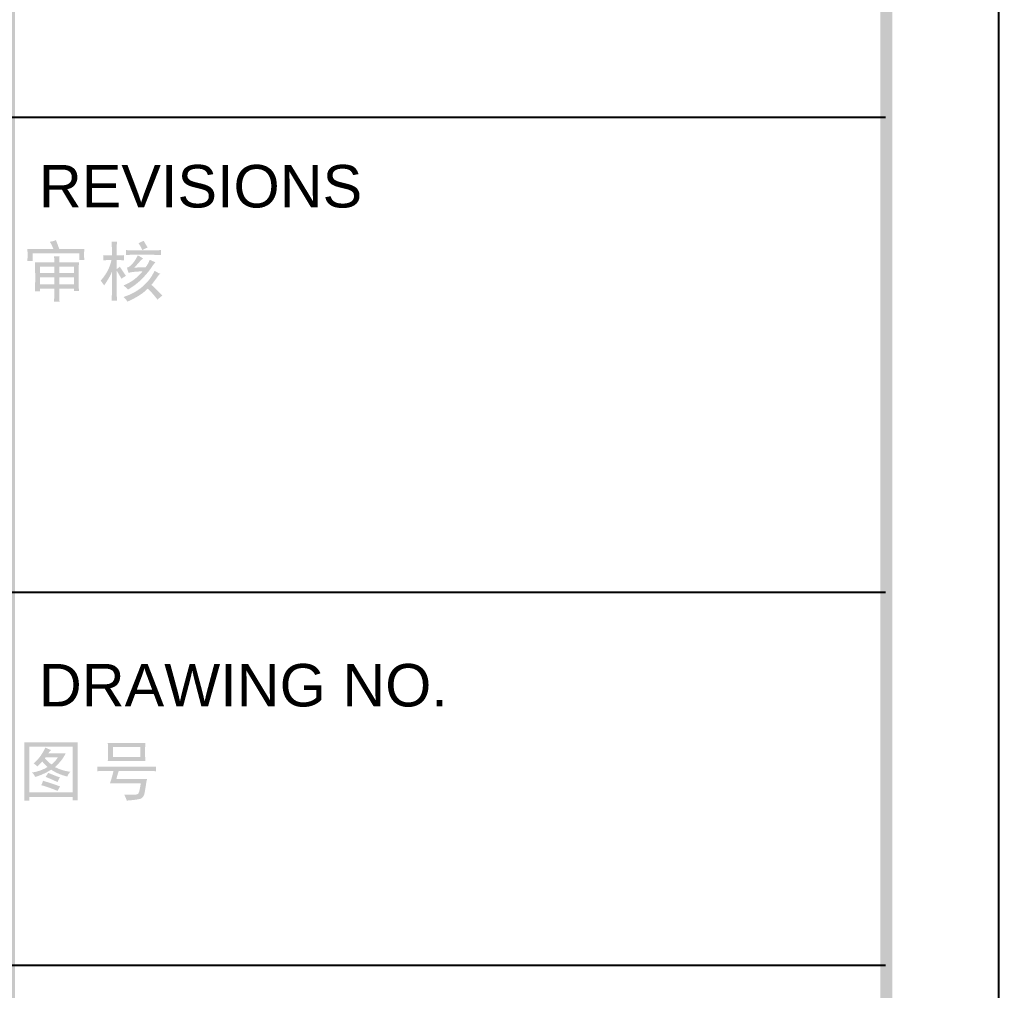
# Model space of a CAD drawing. Header units: inches. Extents: x 11 to 286, y 6 to 196.
# Drawn here: x 254.88 to 286.1, y 52.34 to 83.31 of the extents above; entities that cross this region are included whole.
import ezdxf

# ---------------------------------------------------------------- set-up
doc = ezdxf.new("R2010")
doc.units = ezdxf.units.IN
doc.header["$MEASUREMENT"] = 0
doc.layers.add('PDF_几何图形', color=7, linetype='Continuous')
doc.layers.add('PDF_文字', color=7, linetype='Continuous')
doc.layers.add('PDF_实体填充', color=7, linetype='Continuous', true_color=0xffffff)
doc.styles.add('PDF Courier New', font='Arial', dxfattribs={"height": 0.2})

msp = doc.modelspace()

# ---------------------------------------------------------------- hatches: boundary and pattern name
at = {"layer": 'PDF_实体填充', "transparency": 33554559}
h = msp.add_hatch(color=7, dxfattribs=at)
h.paths.add_polyline_path([(254.31, 191.445), (254.734, 191.022), (282.716, 191.445)], flags=0)
h.paths.add_polyline_path([(254.734, 191.022), (282.716, 191.445), (282.335, 191.022)], flags=0)
h.paths.add_polyline_path([(282.716, 191.445), (282.335, 191.022), (282.716, 9.031)], flags=0)
h.paths.add_polyline_path([(282.335, 191.022), (282.716, 9.031), (282.335, 9.454)], flags=0)
h.paths.add_polyline_path([(282.716, 9.031), (282.335, 9.454), (254.31, 9.031)], flags=0)
h.paths.add_polyline_path([(282.335, 9.454), (254.31, 9.031), (254.734, 9.454)], flags=0)
h.paths.add_polyline_path([(254.31, 9.031), (254.734, 9.454), (254.31, 191.445)], flags=0)
h.paths.add_polyline_path([(254.734, 9.454), (254.31, 191.445), (254.734, 191.022), (254.734, 9.454)], flags=0)
h = msp.add_hatch(color=7, dxfattribs=at)
edge = h.paths.add_edge_path(flags=0)
edge.add_spline(control_points=[(255.991, 75.563), (255.991, 75.618), (255.985, 75.684), (255.98, 75.761)], knot_values=[0, 0, 0, 0, 1, 1, 1, 1], degree=3, periodic=0)
edge.add_line((255.98, 75.761), (256.156, 75.761))
edge.add_spline(control_points=[(256.156, 75.761), (256.145, 75.689), (256.145, 75.623), (256.145, 75.563)], knot_values=[0, 0, 0, 0, 1, 1, 1, 1], degree=3, periodic=0)
edge.add_line((256.145, 75.563), (256.774, 75.563))
edge.add_spline(control_points=[(256.774, 75.563), (256.768, 75.447), (256.768, 75.292), (256.768, 75.094)], knot_values=[0, 0, 0, 0, 1, 1, 1, 1], degree=3, periodic=0)
edge.add_spline(control_points=[(256.768, 75.094), (256.768, 74.896), (256.768, 74.747), (256.774, 74.648)], knot_values=[0, 0, 0, 0, 1, 1, 1, 1], degree=3, periodic=0)
edge.add_line((256.774, 74.648), (256.619, 74.648))
edge.add_line((256.619, 74.648), (256.619, 74.73))
edge.add_line((256.619, 74.73), (256.145, 74.73))
edge.add_spline(control_points=[(256.145, 74.73), (256.145, 74.559), (256.145, 74.422), (256.156, 74.306)], knot_values=[0, 0, 0, 0, 1, 1, 1, 1], degree=3, periodic=0)
edge.add_line((256.156, 74.306), (255.98, 74.306))
edge.add_spline(control_points=[(255.98, 74.306), (255.985, 74.422), (255.991, 74.559), (255.991, 74.73)], knot_values=[0, 0, 0, 0, 1, 1, 1, 1], degree=3, periodic=0)
edge.add_line((255.991, 74.73), (255.528, 74.73))
edge.add_line((255.528, 74.73), (255.528, 74.637))
edge.add_line((255.528, 74.637), (255.368, 74.637))
edge.add_spline(control_points=[(255.368, 74.637), (255.374, 74.719), (255.379, 74.868), (255.379, 75.078)], knot_values=[0, 0, 0, 0, 1, 1, 1, 1], degree=3, periodic=0)
edge.add_spline(control_points=[(255.379, 75.078), (255.379, 75.287), (255.374, 75.447), (255.368, 75.563)], knot_values=[0, 0, 0, 0, 1, 1, 1, 1], degree=3, periodic=0)
edge.add_line((255.368, 75.563), (255.991, 75.563))
edge = h.paths.add_edge_path(flags=0)
edge.add_spline(control_points=[(256.041, 76.274), (256.096, 76.136), (256.129, 76.042), (256.145, 75.993)], knot_values=[0, 0, 0, 0, 1, 1, 1, 1], degree=3, periodic=0)
edge.add_line((256.145, 75.993), (256.95, 75.993))
edge.add_spline(control_points=[(256.95, 75.993), (256.939, 75.926), (256.939, 75.866), (256.939, 75.811)], knot_values=[0, 0, 0, 0, 1, 1, 1, 1], degree=3, periodic=0)
edge.add_spline(control_points=[(256.939, 75.811), (256.939, 75.756), (256.939, 75.695), (256.95, 75.64)], knot_values=[0, 0, 0, 0, 1, 1, 1, 1], degree=3, periodic=0)
edge.add_line((256.95, 75.64), (256.785, 75.64))
edge.add_line((256.785, 75.64), (256.785, 75.855))
edge.add_line((256.785, 75.855), (255.302, 75.855))
edge.add_line((255.302, 75.855), (255.302, 75.607))
edge.add_line((255.302, 75.607), (255.131, 75.607))
edge.add_spline(control_points=[(255.131, 75.607), (255.131, 75.673), (255.137, 75.733), (255.137, 75.794)], knot_values=[0, 0, 0, 0, 1, 1, 1, 1], degree=3, periodic=0)
edge.add_spline(control_points=[(255.137, 75.794), (255.137, 75.86), (255.131, 75.926), (255.131, 75.993)], knot_values=[0, 0, 0, 0, 1, 1, 1, 1], degree=3, periodic=0)
edge.add_line((255.131, 75.993), (255.958, 75.993))
edge.add_spline(control_points=[(255.958, 75.993), (255.925, 76.075), (255.892, 76.152), (255.848, 76.219)], knot_values=[0, 0, 0, 0, 1, 1, 1, 1], degree=3, periodic=0)
edge.add_spline(control_points=[(255.848, 76.219), (255.908, 76.23), (255.974, 76.246), (256.041, 76.274)], knot_values=[0, 0, 0, 0, 1, 1, 1, 1], degree=3, periodic=0)
edge.add_line((256.041, 76.274), (256.041, 76.274))
h.paths.add_polyline_path([(256.619, 74.868), (256.619, 75.083), (256.145, 75.083), (256.145, 74.868)], flags=0)
h.paths.add_polyline_path([(255.991, 74.868), (255.991, 75.083), (255.528, 75.083), (255.528, 74.868)], flags=0)
h.paths.add_polyline_path([(256.619, 75.226), (256.619, 75.43), (256.145, 75.43), (256.145, 75.226)], flags=0)
h.paths.add_polyline_path([(255.991, 75.226), (255.991, 75.43), (255.528, 75.43), (255.528, 75.226)], flags=0)
h = msp.add_hatch(color=7, dxfattribs=at)
edge = h.paths.add_edge_path(flags=0)
edge.add_spline(control_points=[(257.825, 75.97), (257.825, 76.059), (257.82, 76.147), (257.814, 76.224)], knot_values=[0, 0, 0, 0, 1, 1, 1, 1], degree=3, periodic=0)
edge.add_line((257.814, 76.224), (257.991, 76.224))
edge.add_spline(control_points=[(257.991, 76.224), (257.98, 76.158), (257.98, 76.07), (257.98, 75.97)], knot_values=[0, 0, 0, 0, 1, 1, 1, 1], degree=3, periodic=0)
edge.add_line((257.98, 75.97), (257.98, 75.789))
edge.add_spline(control_points=[(257.98, 75.789), (258.051, 75.789), (258.128, 75.789), (258.211, 75.794)], knot_values=[0, 0, 0, 0, 1, 1, 1, 1], degree=3, periodic=0)
edge.add_line((258.211, 75.794), (258.211, 75.629))
edge.add_spline(control_points=[(258.211, 75.629), (258.128, 75.634), (258.051, 75.64), (257.98, 75.64)], knot_values=[0, 0, 0, 0, 1, 1, 1, 1], degree=3, periodic=0)
edge.add_line((257.98, 75.64), (257.98, 75.348))
edge.add_spline(control_points=[(257.98, 75.348), (257.991, 75.359), (258.024, 75.381), (258.079, 75.425)], knot_values=[0, 0, 0, 0, 1, 1, 1, 1], degree=3, periodic=0)
edge.add_spline(control_points=[(258.079, 75.425), (258.15, 75.315), (258.217, 75.215), (258.272, 75.133)], knot_values=[0, 0, 0, 0, 1, 1, 1, 1], degree=3, periodic=0)
edge.add_spline(control_points=[(258.272, 75.133), (258.217, 75.1), (258.167, 75.066), (258.128, 75.044)], knot_values=[0, 0, 0, 0, 1, 1, 1, 1], degree=3, periodic=0)
edge.add_spline(control_points=[(258.128, 75.044), (258.073, 75.144), (258.024, 75.226), (257.98, 75.298)], knot_values=[0, 0, 0, 0, 1, 1, 1, 1], degree=3, periodic=0)
edge.add_line((257.98, 75.298), (257.98, 74.686))
edge.add_spline(control_points=[(257.98, 74.686), (257.98, 74.565), (257.98, 74.455), (257.991, 74.339)], knot_values=[0, 0, 0, 0, 1, 1, 1, 1], degree=3, periodic=0)
edge.add_line((257.991, 74.339), (257.814, 74.339))
edge.add_spline(control_points=[(257.814, 74.339), (257.825, 74.46), (257.825, 74.576), (257.825, 74.686)], knot_values=[0, 0, 0, 0, 1, 1, 1, 1], degree=3, periodic=0)
edge.add_line((257.825, 74.686), (257.825, 75.259))
edge.add_spline(control_points=[(257.825, 75.259), (257.77, 75.127), (257.687, 74.984), (257.577, 74.829)], knot_values=[0, 0, 0, 0, 1, 1, 1, 1], degree=3, periodic=0)
edge.add_spline(control_points=[(257.577, 74.829), (257.533, 74.896), (257.494, 74.951), (257.467, 74.984)], knot_values=[0, 0, 0, 0, 1, 1, 1, 1], degree=3, periodic=0)
edge.add_spline(control_points=[(257.467, 74.984), (257.528, 75.044), (257.594, 75.133), (257.66, 75.243)], knot_values=[0, 0, 0, 0, 1, 1, 1, 1], degree=3, periodic=0)
edge.add_spline(control_points=[(257.66, 75.243), (257.726, 75.353), (257.776, 75.485), (257.814, 75.64)], knot_values=[0, 0, 0, 0, 1, 1, 1, 1], degree=3, periodic=0)
edge.add_spline(control_points=[(257.814, 75.64), (257.732, 75.64), (257.643, 75.634), (257.55, 75.629)], knot_values=[0, 0, 0, 0, 1, 1, 1, 1], degree=3, periodic=0)
edge.add_line((257.55, 75.629), (257.55, 75.794))
edge.add_spline(control_points=[(257.55, 75.794), (257.649, 75.789), (257.737, 75.789), (257.825, 75.789)], knot_values=[0, 0, 0, 0, 1, 1, 1, 1], degree=3, periodic=0)
edge.add_line((257.825, 75.789), (257.825, 75.97))
edge = h.paths.add_edge_path(flags=0)
edge.add_spline(control_points=[(258.305, 75.397), (258.338, 75.397), (258.387, 75.425), (258.454, 75.491)], knot_values=[0, 0, 0, 0, 1, 1, 1, 1], degree=3, periodic=0)
edge.add_spline(control_points=[(258.454, 75.491), (258.52, 75.557), (258.586, 75.656), (258.652, 75.789)], knot_values=[0, 0, 0, 0, 1, 1, 1, 1], degree=3, periodic=0)
edge.add_line((258.652, 75.789), (258.823, 75.689))
edge.add_spline(control_points=[(258.823, 75.689), (258.779, 75.656), (258.735, 75.618), (258.696, 75.568)], knot_values=[0, 0, 0, 0, 1, 1, 1, 1], degree=3, periodic=0)
edge.add_spline(control_points=[(258.696, 75.568), (258.652, 75.518), (258.602, 75.463), (258.536, 75.397)], knot_values=[0, 0, 0, 0, 1, 1, 1, 1], degree=3, periodic=0)
edge.add_line((258.536, 75.397), (258.9, 75.408))
edge.add_spline(control_points=[(258.9, 75.408), (258.955, 75.474), (258.999, 75.557), (259.032, 75.645)], knot_values=[0, 0, 0, 0, 1, 1, 1, 1], degree=3, periodic=0)
edge.add_line((259.032, 75.645), (259.22, 75.563))
edge.add_spline(control_points=[(259.22, 75.563), (259.192, 75.546), (259.154, 75.502), (259.104, 75.425)], knot_values=[0, 0, 0, 0, 1, 1, 1, 1], degree=3, periodic=0)
edge.add_spline(control_points=[(259.104, 75.425), (259.054, 75.348), (258.983, 75.254), (258.889, 75.149)], knot_values=[0, 0, 0, 0, 1, 1, 1, 1], degree=3, periodic=0)
edge.add_spline(control_points=[(258.889, 75.149), (258.795, 75.044), (258.707, 74.956), (258.619, 74.89)], knot_values=[0, 0, 0, 0, 1, 1, 1, 1], degree=3, periodic=0)
edge.add_spline(control_points=[(258.619, 74.89), (258.531, 74.818), (258.437, 74.752), (258.338, 74.697)], knot_values=[0, 0, 0, 0, 1, 1, 1, 1], degree=3, periodic=0)
edge.add_spline(control_points=[(258.338, 74.697), (258.294, 74.741), (258.25, 74.785), (258.195, 74.829)], knot_values=[0, 0, 0, 0, 1, 1, 1, 1], degree=3, periodic=0)
edge.add_spline(control_points=[(258.195, 74.829), (258.31, 74.874), (258.421, 74.934), (258.525, 75.011)], knot_values=[0, 0, 0, 0, 1, 1, 1, 1], degree=3, periodic=0)
edge.add_spline(control_points=[(258.525, 75.011), (258.63, 75.089), (258.724, 75.177), (258.801, 75.276)], knot_values=[0, 0, 0, 0, 1, 1, 1, 1], degree=3, periodic=0)
edge.add_spline(control_points=[(258.801, 75.276), (258.713, 75.276), (258.635, 75.27), (258.569, 75.265)], knot_values=[0, 0, 0, 0, 1, 1, 1, 1], degree=3, periodic=0)
edge.add_spline(control_points=[(258.569, 75.265), (258.503, 75.259), (258.432, 75.248), (258.354, 75.232)], knot_values=[0, 0, 0, 0, 1, 1, 1, 1], degree=3, periodic=0)
edge.add_line((258.354, 75.232), (258.305, 75.397))
edge = h.paths.add_edge_path(flags=0)
edge.add_spline(control_points=[(259.369, 75.199), (259.336, 75.177), (259.297, 75.133), (259.258, 75.072)], knot_values=[0, 0, 0, 0, 1, 1, 1, 1], degree=3, periodic=0)
edge.add_spline(control_points=[(259.258, 75.072), (259.214, 75.011), (259.159, 74.934), (259.087, 74.846)], knot_values=[0, 0, 0, 0, 1, 1, 1, 1], degree=3, periodic=0)
edge.add_spline(control_points=[(259.087, 74.846), (259.198, 74.747), (259.28, 74.664), (259.341, 74.603)], knot_values=[0, 0, 0, 0, 1, 1, 1, 1], degree=3, periodic=0)
edge.add_spline(control_points=[(259.341, 74.603), (259.396, 74.537), (259.429, 74.51), (259.435, 74.504)], knot_values=[0, 0, 0, 0, 1, 1, 1, 1], degree=3, periodic=0)
edge.add_spline(control_points=[(259.435, 74.504), (259.385, 74.471), (259.336, 74.427), (259.28, 74.372)], knot_values=[0, 0, 0, 0, 1, 1, 1, 1], degree=3, periodic=0)
edge.add_spline(control_points=[(259.28, 74.372), (259.247, 74.422), (259.203, 74.471), (259.159, 74.526)], knot_values=[0, 0, 0, 0, 1, 1, 1, 1], degree=3, periodic=0)
edge.add_spline(control_points=[(259.159, 74.526), (259.11, 74.581), (259.049, 74.653), (258.972, 74.73)], knot_values=[0, 0, 0, 0, 1, 1, 1, 1], degree=3, periodic=0)
edge.add_spline(control_points=[(258.972, 74.73), (258.895, 74.653), (258.823, 74.592), (258.757, 74.548)], knot_values=[0, 0, 0, 0, 1, 1, 1, 1], degree=3, periodic=0)
edge.add_spline(control_points=[(258.757, 74.548), (258.691, 74.504), (258.619, 74.46), (258.547, 74.422)], knot_values=[0, 0, 0, 0, 1, 1, 1, 1], degree=3, periodic=0)
edge.add_spline(control_points=[(258.547, 74.422), (258.47, 74.383), (258.398, 74.344), (258.321, 74.311)], knot_values=[0, 0, 0, 0, 1, 1, 1, 1], degree=3, periodic=0)
edge.add_spline(control_points=[(258.321, 74.311), (258.288, 74.366), (258.25, 74.416), (258.195, 74.46)], knot_values=[0, 0, 0, 0, 1, 1, 1, 1], degree=3, periodic=0)
edge.add_spline(control_points=[(258.195, 74.46), (258.343, 74.51), (258.476, 74.565), (258.591, 74.637)], knot_values=[0, 0, 0, 0, 1, 1, 1, 1], degree=3, periodic=0)
edge.add_spline(control_points=[(258.591, 74.637), (258.707, 74.708), (258.806, 74.785), (258.889, 74.874)], knot_values=[0, 0, 0, 0, 1, 1, 1, 1], degree=3, periodic=0)
edge.add_spline(control_points=[(258.889, 74.874), (258.972, 74.956), (259.038, 75.033), (259.082, 75.105)], knot_values=[0, 0, 0, 0, 1, 1, 1, 1], degree=3, periodic=0)
edge.add_spline(control_points=[(259.082, 75.105), (259.126, 75.177), (259.165, 75.243), (259.187, 75.298)], knot_values=[0, 0, 0, 0, 1, 1, 1, 1], degree=3, periodic=0)
edge.add_spline(control_points=[(259.187, 75.298), (259.242, 75.259), (259.302, 75.226), (259.369, 75.199)], knot_values=[0, 0, 0, 0, 1, 1, 1, 1], degree=3, periodic=0)
edge.add_line((259.369, 75.199), (259.369, 75.199))
edge = h.paths.add_edge_path(flags=0)
edge.add_spline(control_points=[(258.426, 75.805), (258.376, 75.805), (258.327, 75.8), (258.277, 75.794)], knot_values=[0, 0, 0, 0, 1, 1, 1, 1], degree=3, periodic=0)
edge.add_line((258.277, 75.794), (258.277, 75.959))
edge.add_spline(control_points=[(258.277, 75.959), (258.349, 75.948), (258.426, 75.943), (258.503, 75.943)], knot_values=[0, 0, 0, 0, 1, 1, 1, 1], degree=3, periodic=0)
edge.add_line((258.503, 75.943), (259.121, 75.943))
edge.add_spline(control_points=[(259.121, 75.943), (259.209, 75.943), (259.297, 75.948), (259.396, 75.959)], knot_values=[0, 0, 0, 0, 1, 1, 1, 1], degree=3, periodic=0)
edge.add_line((259.396, 75.959), (259.396, 75.794))
edge.add_spline(control_points=[(259.396, 75.794), (259.297, 75.8), (259.209, 75.805), (259.121, 75.805)], knot_values=[0, 0, 0, 0, 1, 1, 1, 1], degree=3, periodic=0)
edge.add_line((259.121, 75.805), (258.426, 75.805))
edge = h.paths.add_edge_path(flags=0)
edge.add_spline(control_points=[(258.839, 76.252), (258.873, 76.196), (258.911, 76.125), (258.966, 76.037)], knot_values=[0, 0, 0, 0, 1, 1, 1, 1], degree=3, periodic=0)
edge.add_spline(control_points=[(258.966, 76.037), (258.878, 76.004), (258.823, 75.976), (258.801, 75.954)], knot_values=[0, 0, 0, 0, 1, 1, 1, 1], degree=3, periodic=0)
edge.add_spline(control_points=[(258.801, 75.954), (258.757, 76.042), (258.718, 76.119), (258.674, 76.174)], knot_values=[0, 0, 0, 0, 1, 1, 1, 1], degree=3, periodic=0)
edge.add_spline(control_points=[(258.674, 76.174), (258.757, 76.213), (258.812, 76.241), (258.839, 76.252)], knot_values=[0, 0, 0, 0, 1, 1, 1, 1], degree=3, periodic=0)
edge.add_line((258.839, 76.252), (258.839, 76.252))
h = msp.add_hatch(color=7, dxfattribs=at)
edge = h.paths.add_edge_path(flags=0)
edge.add_spline(control_points=[(256.737, 60.252), (256.731, 60.108), (256.731, 59.959), (256.731, 59.794)], knot_values=[0, 0, 0, 0, 1, 1, 1, 1], degree=3, periodic=0)
edge.add_line((256.731, 59.794), (256.731, 58.912))
edge.add_spline(control_points=[(256.731, 58.912), (256.731, 58.736), (256.731, 58.57), (256.737, 58.405)], knot_values=[0, 0, 0, 0, 1, 1, 1, 1], degree=3, periodic=0)
edge.add_line((256.737, 58.405), (256.571, 58.405))
edge.add_line((256.571, 58.405), (256.571, 58.51))
edge.add_line((256.571, 58.51), (255.193, 58.51))
edge.add_line((255.193, 58.51), (255.193, 58.388))
edge.add_line((255.193, 58.388), (255.028, 58.388))
edge.add_spline(control_points=[(255.028, 58.388), (255.028, 58.565), (255.033, 58.736), (255.033, 58.918)], knot_values=[0, 0, 0, 0, 1, 1, 1, 1], degree=3, periodic=0)
edge.add_line((255.033, 58.918), (255.033, 59.794))
edge.add_spline(control_points=[(255.033, 59.794), (255.033, 59.954), (255.028, 60.108), (255.028, 60.252)], knot_values=[0, 0, 0, 0, 1, 1, 1, 1], degree=3, periodic=0)
edge.add_line((255.028, 60.252), (256.737, 60.252))
h.paths.add_polyline_path([(256.571, 58.653), (256.571, 60.119), (255.193, 60.119), (255.193, 58.653)], flags=0)
edge = h.paths.add_edge_path(flags=0)
edge.add_spline(control_points=[(255.888, 60.009), (255.855, 59.976), (255.822, 59.937), (255.794, 59.904)], knot_values=[0, 0, 0, 0, 1, 1, 1, 1], degree=3, periodic=0)
edge.add_line((255.794, 59.904), (256.351, 59.904))
edge.add_spline(control_points=[(256.351, 59.904), (256.329, 59.849), (256.29, 59.789), (256.241, 59.717)], knot_values=[0, 0, 0, 0, 1, 1, 1, 1], degree=3, periodic=0)
edge.add_spline(control_points=[(256.241, 59.717), (256.191, 59.645), (256.114, 59.563), (256.009, 59.463)], knot_values=[0, 0, 0, 0, 1, 1, 1, 1], degree=3, periodic=0)
edge.add_spline(control_points=[(256.009, 59.463), (256.174, 59.381), (256.334, 59.331), (256.5, 59.315)], knot_values=[0, 0, 0, 0, 1, 1, 1, 1], degree=3, periodic=0)
edge.add_spline(control_points=[(256.5, 59.315), (256.456, 59.265), (256.422, 59.215), (256.4, 59.16)], knot_values=[0, 0, 0, 0, 1, 1, 1, 1], degree=3, periodic=0)
edge.add_spline(control_points=[(256.4, 59.16), (256.191, 59.215), (256.02, 59.292), (255.888, 59.381)], knot_values=[0, 0, 0, 0, 1, 1, 1, 1], degree=3, periodic=0)
edge.add_spline(control_points=[(255.888, 59.381), (255.722, 59.276), (255.552, 59.199), (255.375, 59.149)], knot_values=[0, 0, 0, 0, 1, 1, 1, 1], degree=3, periodic=0)
edge.add_spline(control_points=[(255.375, 59.149), (255.353, 59.199), (255.326, 59.248), (255.281, 59.292)], knot_values=[0, 0, 0, 0, 1, 1, 1, 1], degree=3, periodic=0)
edge.add_spline(control_points=[(255.281, 59.292), (255.458, 59.315), (255.618, 59.375), (255.772, 59.463)], knot_values=[0, 0, 0, 0, 1, 1, 1, 1], degree=3, periodic=0)
edge.add_spline(control_points=[(255.772, 59.463), (255.695, 59.535), (255.64, 59.596), (255.607, 59.645)], knot_values=[0, 0, 0, 0, 1, 1, 1, 1], degree=3, periodic=0)
edge.add_spline(control_points=[(255.607, 59.645), (255.552, 59.59), (255.502, 59.535), (255.447, 59.48)], knot_values=[0, 0, 0, 0, 1, 1, 1, 1], degree=3, periodic=0)
edge.add_spline(control_points=[(255.447, 59.48), (255.408, 59.524), (255.37, 59.557), (255.326, 59.579)], knot_values=[0, 0, 0, 0, 1, 1, 1, 1], degree=3, periodic=0)
edge.add_spline(control_points=[(255.326, 59.579), (255.414, 59.656), (255.496, 59.739), (255.563, 59.838)], knot_values=[0, 0, 0, 0, 1, 1, 1, 1], degree=3, periodic=0)
edge.add_spline(control_points=[(255.563, 59.838), (255.629, 59.937), (255.673, 60.02), (255.706, 60.086)], knot_values=[0, 0, 0, 0, 1, 1, 1, 1], degree=3, periodic=0)
edge.add_spline(control_points=[(255.706, 60.086), (255.761, 60.053), (255.822, 60.031), (255.888, 60.009)], knot_values=[0, 0, 0, 0, 1, 1, 1, 1], degree=3, periodic=0)
edge.add_line((255.888, 60.009), (255.888, 60.009))
edge = h.paths.add_edge_path(flags=0)
edge.add_spline(control_points=[(255.629, 59.028), (255.871, 58.951), (256.053, 58.89), (256.174, 58.846)], knot_values=[0, 0, 0, 0, 1, 1, 1, 1], degree=3, periodic=0)
edge.add_spline(control_points=[(256.174, 58.846), (256.147, 58.802), (256.119, 58.752), (256.092, 58.703)], knot_values=[0, 0, 0, 0, 1, 1, 1, 1], degree=3, periodic=0)
edge.add_spline(control_points=[(256.092, 58.703), (255.866, 58.796), (255.695, 58.857), (255.574, 58.885)], knot_values=[0, 0, 0, 0, 1, 1, 1, 1], degree=3, periodic=0)
edge.add_spline(control_points=[(255.574, 58.885), (255.596, 58.929), (255.612, 58.973), (255.629, 59.028)], knot_values=[0, 0, 0, 0, 1, 1, 1, 1], degree=3, periodic=0)
edge.add_line((255.629, 59.028), (255.629, 59.028))
edge = h.paths.add_edge_path(flags=0)
edge.add_spline(control_points=[(255.789, 59.281), (255.976, 59.204), (256.103, 59.155), (256.169, 59.133)], knot_values=[0, 0, 0, 0, 1, 1, 1, 1], degree=3, periodic=0)
edge.add_spline(control_points=[(256.169, 59.133), (256.136, 59.089), (256.114, 59.039), (256.092, 58.984)], knot_values=[0, 0, 0, 0, 1, 1, 1, 1], degree=3, periodic=0)
edge.add_spline(control_points=[(256.092, 58.984), (255.904, 59.072), (255.778, 59.127), (255.711, 59.149)], knot_values=[0, 0, 0, 0, 1, 1, 1, 1], degree=3, periodic=0)
edge.add_spline(control_points=[(255.711, 59.149), (255.739, 59.188), (255.767, 59.232), (255.789, 59.281)], knot_values=[0, 0, 0, 0, 1, 1, 1, 1], degree=3, periodic=0)
edge.add_line((255.789, 59.281), (255.789, 59.281))
edge = h.paths.add_edge_path(flags=0)
edge.add_spline(control_points=[(255.689, 59.744), (255.767, 59.651), (255.838, 59.585), (255.904, 59.546)], knot_values=[0, 0, 0, 0, 1, 1, 1, 1], degree=3, periodic=0)
edge.add_spline(control_points=[(255.904, 59.546), (255.97, 59.601), (256.037, 59.673), (256.103, 59.772)], knot_values=[0, 0, 0, 0, 1, 1, 1, 1], degree=3, periodic=0)
edge.add_line((256.103, 59.772), (255.706, 59.772))
edge.add_line((255.706, 59.772), (255.689, 59.744))
h = msp.add_hatch(color=7, dxfattribs=at)
edge = h.paths.add_edge_path(flags=0)
edge.add_spline(control_points=[(258.896, 60.235), (258.885, 60.147), (258.885, 60.053), (258.885, 59.954)], knot_values=[0, 0, 0, 0, 1, 1, 1, 1], degree=3, periodic=0)
edge.add_spline(control_points=[(258.885, 59.954), (258.885, 59.844), (258.885, 59.744), (258.896, 59.656)], knot_values=[0, 0, 0, 0, 1, 1, 1, 1], degree=3, periodic=0)
edge.add_line((258.896, 59.656), (257.694, 59.656))
edge.add_spline(control_points=[(257.694, 59.656), (257.7, 59.733), (257.705, 59.822), (257.705, 59.926)], knot_values=[0, 0, 0, 0, 1, 1, 1, 1], degree=3, periodic=0)
edge.add_spline(control_points=[(257.705, 59.926), (257.705, 60.037), (257.7, 60.136), (257.694, 60.235)], knot_values=[0, 0, 0, 0, 1, 1, 1, 1], degree=3, periodic=0)
edge.add_line((257.694, 60.235), (258.896, 60.235))
edge = h.paths.add_edge_path(flags=0)
edge.add_spline(control_points=[(258.946, 59.474), (259.045, 59.474), (259.139, 59.474), (259.227, 59.48)], knot_values=[0, 0, 0, 0, 1, 1, 1, 1], degree=3, periodic=0)
edge.add_line((259.227, 59.48), (259.227, 59.331))
edge.add_spline(control_points=[(259.227, 59.331), (259.139, 59.337), (259.045, 59.342), (258.946, 59.342)], knot_values=[0, 0, 0, 0, 1, 1, 1, 1], degree=3, periodic=0)
edge.add_line((258.946, 59.342), (258.042, 59.342))
edge.add_spline(control_points=[(258.042, 59.342), (258.02, 59.265), (257.992, 59.177), (257.97, 59.083)], knot_values=[0, 0, 0, 0, 1, 1, 1, 1], degree=3, periodic=0)
edge.add_line((257.97, 59.083), (258.946, 59.083))
edge.add_spline(control_points=[(258.946, 59.083), (258.924, 58.995), (258.913, 58.918), (258.907, 58.857)], knot_values=[0, 0, 0, 0, 1, 1, 1, 1], degree=3, periodic=0)
edge.add_spline(control_points=[(258.907, 58.857), (258.896, 58.796), (258.885, 58.725), (258.869, 58.637)], knot_values=[0, 0, 0, 0, 1, 1, 1, 1], degree=3, periodic=0)
edge.add_spline(control_points=[(258.869, 58.637), (258.852, 58.554), (258.819, 58.499), (258.769, 58.466)], knot_values=[0, 0, 0, 0, 1, 1, 1, 1], degree=3, periodic=0)
edge.add_spline(control_points=[(258.769, 58.466), (258.72, 58.438), (258.565, 58.416), (258.301, 58.394)], knot_values=[0, 0, 0, 0, 1, 1, 1, 1], degree=3, periodic=0)
edge.add_spline(control_points=[(258.301, 58.394), (258.279, 58.46), (258.251, 58.521), (258.218, 58.587)], knot_values=[0, 0, 0, 0, 1, 1, 1, 1], degree=3, periodic=0)
edge.add_spline(control_points=[(258.218, 58.587), (258.417, 58.581), (258.538, 58.581), (258.593, 58.587)], knot_values=[0, 0, 0, 0, 1, 1, 1, 1], degree=3, periodic=0)
edge.add_spline(control_points=[(258.593, 58.587), (258.643, 58.592), (258.676, 58.614), (258.692, 58.67)], knot_values=[0, 0, 0, 0, 1, 1, 1, 1], degree=3, periodic=0)
edge.add_spline(control_points=[(258.692, 58.67), (258.709, 58.725), (258.725, 58.813), (258.747, 58.945)], knot_values=[0, 0, 0, 0, 1, 1, 1, 1], degree=3, periodic=0)
edge.add_line((258.747, 58.945), (257.761, 58.945))
edge.add_spline(control_points=[(257.761, 58.945), (257.81, 59.077), (257.849, 59.21), (257.876, 59.342)], knot_values=[0, 0, 0, 0, 1, 1, 1, 1], degree=3, periodic=0)
edge.add_line((257.876, 59.342), (257.678, 59.342))
edge.add_spline(control_points=[(257.678, 59.342), (257.562, 59.342), (257.457, 59.337), (257.358, 59.331)], knot_values=[0, 0, 0, 0, 1, 1, 1, 1], degree=3, periodic=0)
edge.add_line((257.358, 59.331), (257.358, 59.48))
edge.add_spline(control_points=[(257.358, 59.48), (257.457, 59.474), (257.562, 59.474), (257.678, 59.474)], knot_values=[0, 0, 0, 0, 1, 1, 1, 1], degree=3, periodic=0)
edge.add_line((257.678, 59.474), (258.946, 59.474))
h.paths.add_polyline_path([(258.731, 59.789), (258.731, 60.103), (257.86, 60.103), (257.86, 59.789)], flags=0)

# ---------------------------------------------------------------- linework, layer by layer
at = {"layer": 'PDF_几何图形'}
for p, q in [((254.522, 80.193), (282.504, 80.193)), ((254.522, 65.038), (282.504, 65.038)), ((254.522, 53.142), (282.504, 53.142))]:
    msp.add_line(p, q, dxfattribs=at)
msp.add_lwpolyline([(10.767, 196.06), (286.103, 196.06), (286.103, 5.644), (10.767, 5.644)], close=True, dxfattribs=at)

# ---------------------------------------------------------------- texts
at = {"layer": 'PDF_文字', "style": 'PDF Courier New'}
for s, height, p in [('REVISIONS', 1.3558, (255.496, 77.315)), ('DRAWING NO.', 1.35581, (255.496, 61.397))]:
    msp.add_text(s, height=height, dxfattribs=at).set_placement(p)

doc.saveas('drawing.dxf')
